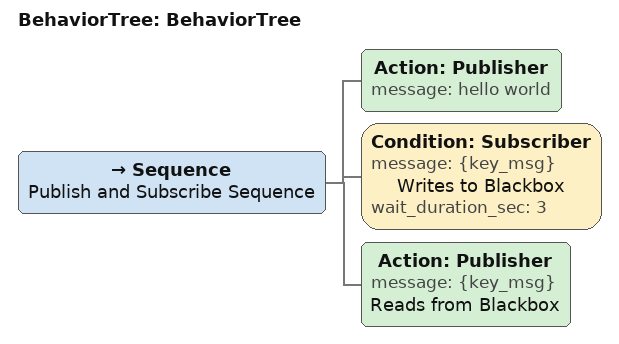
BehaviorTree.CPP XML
<?xml version="1.0"?>
<root main_tree_to_execute="BehaviorTree">
    <BehaviorTree ID="BehaviorTree">
        <Sequence name="Publish and Subscribe Sequence">
            <Action ID="Publisher" message="hello world"/>
            <Condition ID="Subscriber" message="{key_msg}" name="Writes to Blackbox" wait_duration_sec="3"/>
            <Action ID="Publisher" message="{key_msg}" name="Reads from Blackbox"/>
        </Sequence>
    </BehaviorTree>
</root>
